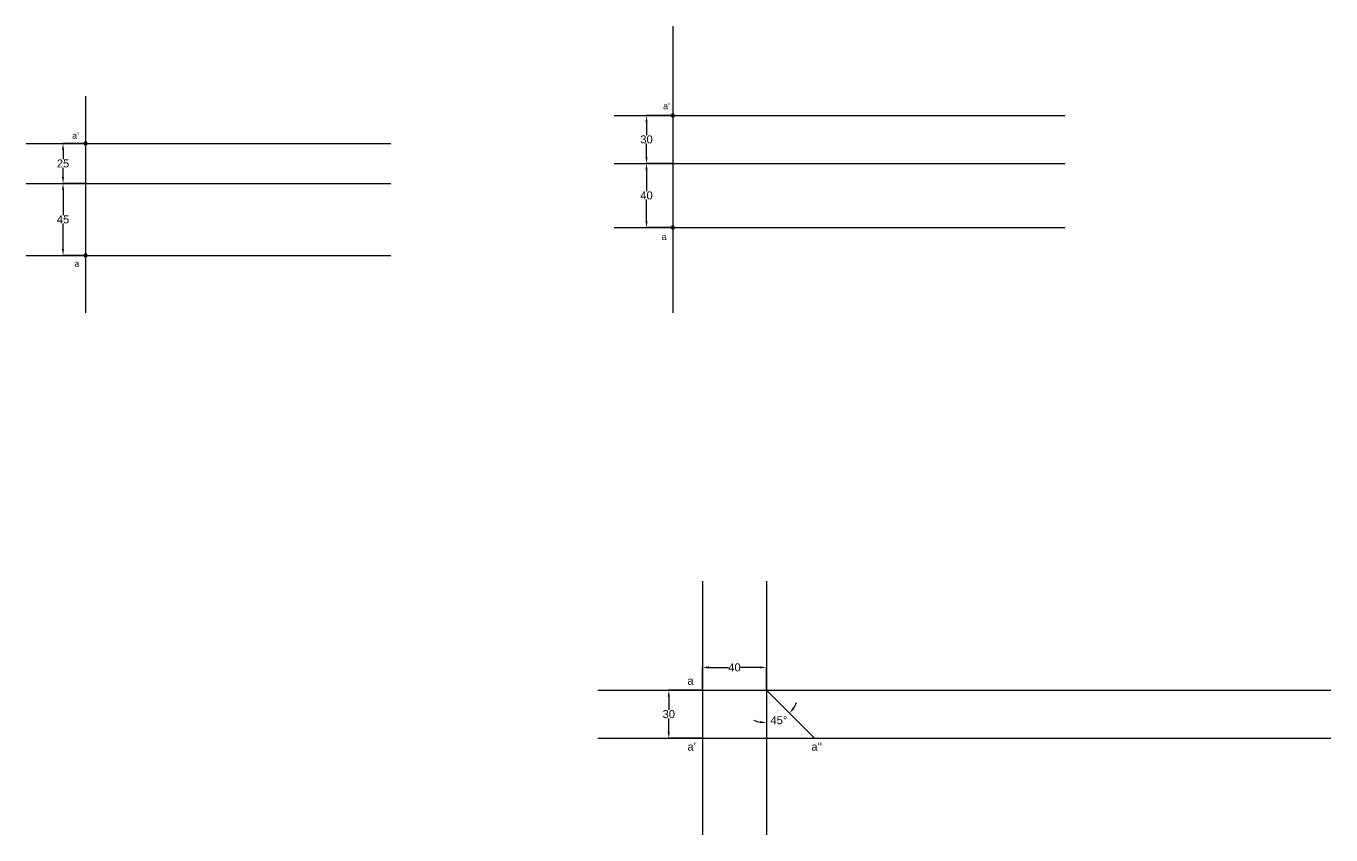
# Model space of a CAD drawing. Header units: inches. Extents: x -1930 to 5336, y -1833 to 832.
# Drawn here: x -96 to 720, y -542 to -37 of the extents above; entities that cross this region are included whole.
import ezdxf

# ---------------------------------------------------------------- set-up
doc = ezdxf.new("R2010")
doc.units = ezdxf.units.IN
doc.header["$MEASUREMENT"] = 0
doc.styles.get("Standard").update_dxf_attribs({"font": 'arial.ttf'})
doc.dimstyles.get("Standard").update_dxf_attribs({"dimtxt": 5, "dimasz": 4, "dimexe": 0.18, "dimexo": 0.0625, "dimgap": 0.09, "dimtad": 0, "dimtih": 1, "dimtoh": 1, "dimdec": 0, "dimzin": 0, "dimdsep": 46, "dimtxsty": 'Standard', "dimcen": 0.09, "dimadec": 0, "dimazin": 0, "dimtfac": 1, "dimtdec": 0, "dimtofl": 0, "dimtmove": 0, "dimatfit": 3, "dimfxl": 1, "dimtolj": 1, "dimtzin": 0, "dimarcsym": 0})

# ---------------------------------------------------------------- blocks, each defined once
blk = doc.blocks.new('*D31')
at = {"color": 0, "lineweight": -2, "transparency": 16777216}
for p, q in [((308.62, -92.79), (292.07, -92.79)), ((292.25, -96.79), (292.25, -105.14)), ((292.25, -118.79), (292.25, -110.43)), ((308.62, -122.79), (292.07, -122.79))]:
    blk.add_line(p, q, dxfattribs=at)
at = {"color": 0, "transparency": 16777216}
for points in [[(291.58, -96.79), (292.92, -96.79), (292.25, -92.79)], [(291.58, -118.79), (292.92, -118.79), (292.25, -122.79)]]:
    blk.add_solid(points, dxfattribs=at)
at = {"layer": 'Defpoints', "color": 0, "transparency": 16777216}
for p in [(292.25, -92.79), (308.68, -92.79), (308.68, -122.79)]:
    blk.add_point(p, dxfattribs=at)
at = {"color": 0, "transparency": 16777216, "insert": (292.25, -107.79), "char_height": 5, "attachment_point": 5}
blk.add_mtext('\\A1;30', dxfattribs=at)
blk = doc.blocks.new('*D32')
at = {"color": 0, "lineweight": -2, "transparency": 16777216}
for p, q in [((308.62, -122.79), (292.07, -122.79)), ((292.25, -126.79), (292.25, -140.15)), ((292.25, -158.79), (292.25, -145.43)), ((308.62, -162.79), (292.07, -162.79))]:
    blk.add_line(p, q, dxfattribs=at)
at = {"color": 0, "transparency": 16777216}
for points in [[(291.58, -126.79), (292.92, -126.79), (292.25, -122.79)], [(291.58, -158.79), (292.92, -158.79), (292.25, -162.79)]]:
    blk.add_solid(points, dxfattribs=at)
at = {"layer": 'Defpoints', "color": 0, "transparency": 16777216}
for p in [(308.68, -122.79), (292.25, -162.79), (308.68, -162.79)]:
    blk.add_point(p, dxfattribs=at)
at = {"color": 0, "transparency": 16777216, "insert": (292.25, -142.79), "char_height": 5, "attachment_point": 5}
blk.add_mtext('\\A1;40', dxfattribs=at)
blk = doc.blocks.new('*D33')
at = {"color": 0, "lineweight": -2, "transparency": 16777216}
for p, q in [((-59.35, -110.33), (-72.6, -110.33)), ((-72.42, -114.33), (-72.42, -120.17)), ((-72.42, -131.29), (-72.42, -125.45)), ((-58.35, -135.29), (-72.6, -135.29))]:
    blk.add_line(p, q, dxfattribs=at)
at = {"color": 0, "transparency": 16777216}
for points in [[(-73.09, -114.33), (-71.76, -114.33), (-72.42, -110.33)], [(-73.09, -131.29), (-71.76, -131.29), (-72.42, -135.29)]]:
    blk.add_solid(points, dxfattribs=at)
at = {"layer": 'Defpoints', "color": 0, "transparency": 16777216}
for p in [(-72.42, -110.33), (-59.29, -110.33), (-58.29, -135.29)]:
    blk.add_point(p, dxfattribs=at)
at = {"color": 0, "transparency": 16777216, "insert": (-72.42, -122.81), "char_height": 5, "attachment_point": 5}
blk.add_mtext('\\A1;25', dxfattribs=at)
blk = doc.blocks.new('*D34')
at = {"color": 0, "lineweight": -2, "transparency": 16777216}
for p, q in [((-58.35, -135.29), (-72.6, -135.29)), ((-72.42, -139.29), (-72.42, -155.16)), ((-72.42, -176.29), (-72.42, -160.42)), ((-58.35, -180.29), (-72.6, -180.29))]:
    blk.add_line(p, q, dxfattribs=at)
at = {"color": 0, "transparency": 16777216}
for points in [[(-73.09, -139.29), (-71.76, -139.29), (-72.42, -135.29)], [(-73.09, -176.29), (-71.76, -176.29), (-72.42, -180.29)]]:
    blk.add_solid(points, dxfattribs=at)
at = {"layer": 'Defpoints', "color": 0, "transparency": 16777216}
for p in [(-58.29, -135.29), (-72.42, -180.29), (-58.29, -180.29)]:
    blk.add_point(p, dxfattribs=at)
at = {"color": 0, "transparency": 16777216, "insert": (-72.42, -157.79), "char_height": 5, "attachment_point": 5}
blk.add_mtext('\\A1;45', dxfattribs=at)
blk = doc.blocks.new('*D287')
at = {"color": 0, "lineweight": -2, "transparency": 16777216}
for start, end in [(326.27303, 337.54605), (247.45395, 258.72697)]:
    blk.add_arc((367.2, -452.01), 20.36, start, end, dxfattribs=at)
at = {"color": 0, "transparency": 16777216}
for points in [[(384.65, -463.74), (383.62, -462.89), (381.6, -466.41)], [(363.28, -471.32), (363.15, -472.64), (367.2, -472.37)]]:
    blk.add_solid(points, dxfattribs=at)
at = {"layer": 'Defpoints', "color": 0, "transparency": 16777216}
for p in [(367.2, -383.9), (367.2, -452.01), (372.47, -471.68), (397.2, -482.01), (367.2, -542.46)]:
    blk.add_point(p, dxfattribs=at)
at = {"color": 0, "transparency": 16777216, "insert": (374.99, -470.82), "char_height": 5, "attachment_point": 5}
blk.add_mtext('\\A1;45°', dxfattribs=at)
blk = doc.blocks.new('*D288')
at = {"color": 0, "lineweight": -2, "transparency": 16777216}
for p, q in [((327.2, -451.95), (327.2, -437.62)), ((331.2, -437.8), (343.44, -437.8)), ((363.2, -437.8), (350.96, -437.8)), ((367.2, -451.95), (367.2, -437.62))]:
    blk.add_line(p, q, dxfattribs=at)
at = {"color": 0, "transparency": 16777216}
for points in [[(331.2, -437.13), (331.2, -438.46), (327.2, -437.8)], [(363.2, -437.13), (363.2, -438.46), (367.2, -437.8)]]:
    blk.add_solid(points, dxfattribs=at)
at = {"layer": 'Defpoints', "color": 0, "transparency": 16777216}
for p in [(367.2, -437.8), (327.2, -452.01), (367.2, -452.01)]:
    blk.add_point(p, dxfattribs=at)
at = {"color": 0, "transparency": 16777216, "insert": (347.2, -437.8), "char_height": 5, "attachment_point": 5}
blk.add_mtext('\\A1;40', dxfattribs=at)
blk = doc.blocks.new('*D289')
at = {"color": 0, "lineweight": -2, "transparency": 16777216}
for p, q in [((327.14, -452.01), (305.98, -452.01)), ((306.16, -456.01), (306.16, -464.37)), ((306.16, -478.01), (306.16, -469.65)), ((327.14, -482.01), (305.98, -482.01))]:
    blk.add_line(p, q, dxfattribs=at)
at = {"color": 0, "transparency": 16777216}
for points in [[(305.49, -456.01), (306.82, -456.01), (306.16, -452.01)], [(305.49, -478.01), (306.82, -478.01), (306.16, -482.01)]]:
    blk.add_solid(points, dxfattribs=at)
at = {"layer": 'Defpoints', "color": 0, "transparency": 16777216}
for p in [(306.16, -452.01), (327.2, -452.01), (327.2, -482.01)]:
    blk.add_point(p, dxfattribs=at)
at = {"color": 0, "transparency": 16777216, "insert": (306.16, -467.01), "char_height": 5, "attachment_point": 5}
blk.add_mtext('\\A1;30', dxfattribs=at)

msp = doc.modelspace()

# ---------------------------------------------------------------- linework, layer by layer
for p, q in [((308.68, -36.95), (308.68, -216.13)), ((-58.29, -80.69), (-58.29, -216.25)), ((272.07, -92.79), (553.73, -92.79)), ((-95.51, -110.29), (132.5, -110.29)), ((272.07, -122.79), (553.73, -122.79)), ((-95.51, -135.29), (132.5, -135.29)), ((272.07, -162.79), (553.73, -162.79)), ((-95.51, -180.29), (132.5, -180.29)), ((327.2, -383.9), (327.2, -542.46)), ((367.2, -383.9), (367.2, -542.46)), ((261.74, -452.01), (719.97, -452.01)), ((367.2, -452.01), (397.2, -482.01)), ((261.74, -482.01), (719.97, -482.01))]:
    msp.add_line(p, q)
for points in [[(307.68, -92.79, 1), (309.68, -92.79, 1)], [(-59.29, -110.29, 1), (-57.29, -110.29, 1)], [(307.68, -162.79, 1), (309.68, -162.79, 1)], [(-59.29, -180.29, 1), (-57.29, -180.29, 1)]]:
    msp.add_lwpolyline(points, format="xyb", close=True)

# ---------------------------------------------------------------- texts
at = {"attachment_point": 1}
for s, width, gutter_width, insert, char_height in [("a'", 11.2667, 20, (302.58, -84.95), 4), ("a'", 11.2667, 20, (-66.76, -103.31), 4), ('a', 11.2667, 20, (301.64, -166.57), 4), ('a', 11.2667, 20, (-65.35, -183.33), 4), ('a', 13.2605, 25, (317.83, -443.63), 5), ("a'", 13.2605, 25, (317.83, -484.85), 5), ("a''", 13.2605, 25, (395.28, -484.85), 5)]:
    msp.add_mtext_dynamic_manual_height_columns(s, width=width, gutter_width=gutter_width, heights=[0], dxfattribs=dict(at, insert=insert, char_height=char_height))

# ---------------------------------------------------------------- dimensions: what is measured, and where the dimension line sits
for base, p1, p2, picture, middle in [((292.25, -92.79), (308.68, -122.79), (308.68, -92.79), '*D31', (292.25, -107.79)), ((-72.42, -110.33), (-58.29, -135.29), (-59.29, -110.33), '*D33', (-72.42, -122.81)), ((292.25, -162.79), (308.68, -122.79), (308.68, -162.79), '*D32', (292.25, -142.79)), ((-72.42, -180.29), (-58.29, -135.29), (-58.29, -180.29), '*D34', (-72.42, -157.79)), ((306.16, -452.01), (327.2, -482.01), (327.2, -452.01), '*D289', (306.16, -467.01))]:
    dim = msp.add_linear_dim(base=base, p1=p1, p2=p2, angle=90, dimstyle='Standard')
    dim.commit()
    dim.dimension.update_dxf_attribs({"geometry": picture, "text_midpoint": middle})
dim = msp.add_angular_dim_2l(base=(372.47, -471.68), line1=((367.2, -452.01), (397.2, -482.01)), line2=((367.2, -383.9), (367.2, -542.46)), dimstyle='Standard')
dim.commit()
dim.dimension.update_dxf_attribs({"geometry": '*D287', "text_midpoint": (374.99, -470.82)})
dim = msp.add_linear_dim(base=(367.2, -437.8), p1=(327.2, -452.01), p2=(367.2, -452.01), dimstyle='Standard')
dim.commit()
dim.dimension.update_dxf_attribs({"geometry": '*D288', "text_midpoint": (347.2, -437.8)})

doc.saveas('drawing.dxf')
